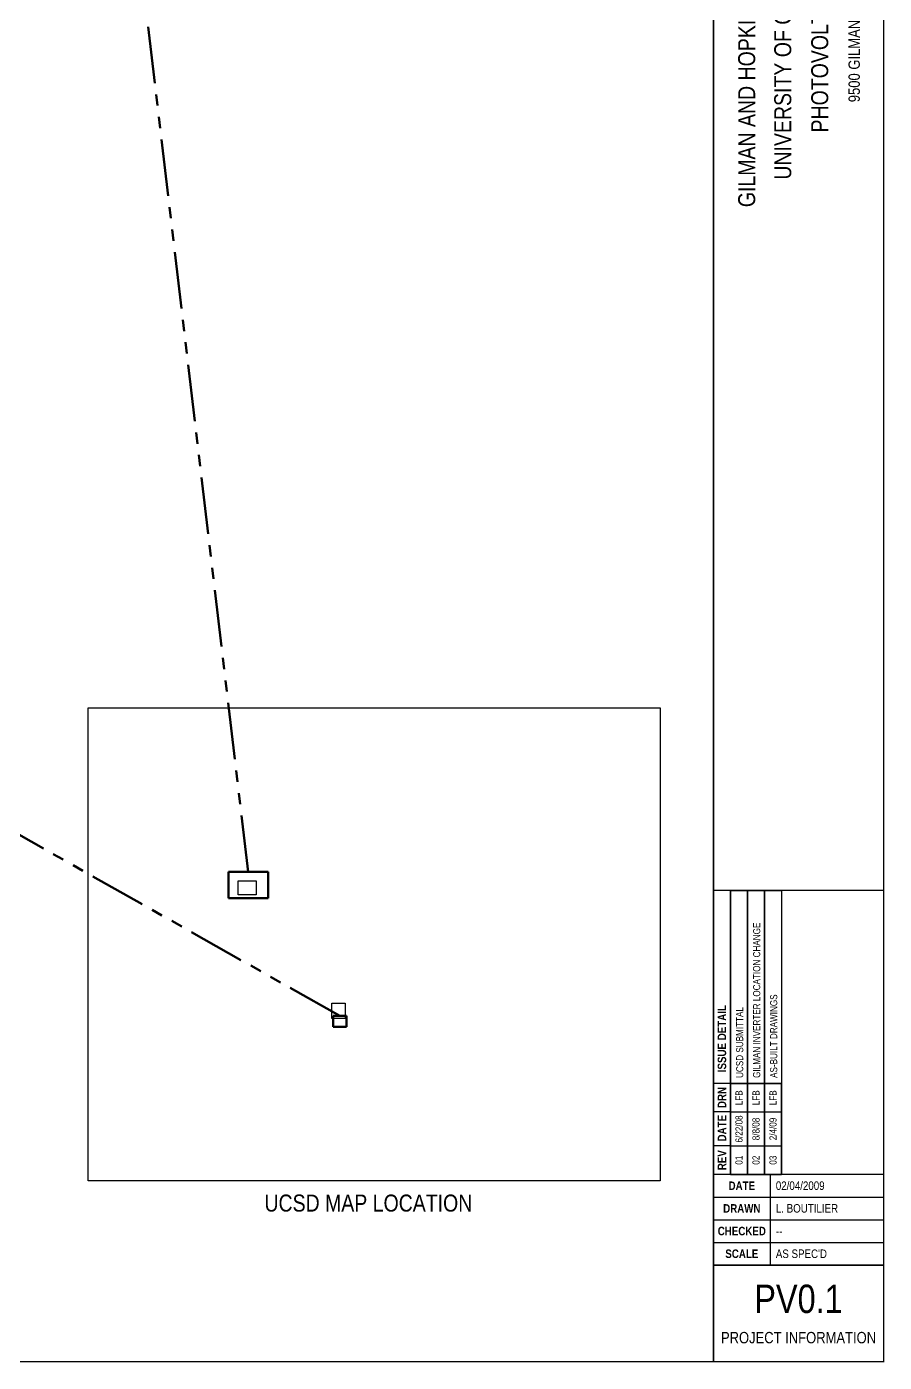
# Model space of a CAD drawing. Header units: inches. Extents: x 0.2 to 35.5, y 0.2 to 23.5.
# Drawn here: x 27.95 to 35.51, y 0.25 to 12.02 of the extents above; entities that cross this region are included whole.
import ezdxf
from ezdxf.enums import TextEntityAlignment as Align

# ---------------------------------------------------------------- set-up
doc = ezdxf.new("R2010")
doc.units = ezdxf.units.IN
doc.header["$MEASUREMENT"] = 0
doc.linetypes.add('W-PHAN-1', pattern=[0.8, 0.5, -0.06, 0.06, -0.06, 0.06, -0.06])
for name, color, linetype in [('$AUDIT_BAD_LAYER1', 7, 'Continuous'), ('AN - Key 1', 7, 'Continuous'), ('AN - Text', 7, 'Continuous'), ('BS Title Block 24 x 36$0$TITLEBLOCK', 7, 'Continuous'), ('TITLEBLOCK', 7, 'Continuous')]:
    doc.layers.add(name, color=color, linetype=linetype)
doc.styles.add('Borrego', font='ARIALN.TTF')
doc.styles.add('BS Title Block 24 x 36$0$Borrego', font='ARIALN.TTF')
picture_1 = doc.add_image_def('image2.tif', size_in_pixel=(7254, 5991))

# ---------------------------------------------------------------- blocks, each defined once
blk = doc.blocks.new('Border 24 x 36')
at = {"layer": '$AUDIT_BAD_LAYER1', "const_width": 0.0125}
blk.add_lwpolyline([(0.375, 0.375), (35.625, 0.375), (35.625, 23.625), (0.375, 23.625)], close=True, dxfattribs=at)
blk = doc.blocks.new('BS Title Block 24 x 36$0$Revision Box New')
blk.add_lwpolyline([(-1.5, 2.527), (1.002, 2.527), (1.002, 2.377), (-1.5, 2.377)], close=True)
at = {"layer": 'BS Title Block 24 x 36$0$TITLEBLOCK'}
for p, q in [((-1.25, 2.527), (-1.25, 2.377)), ((-0.95, 2.527), (-0.95, 2.377)), ((-0.7, 2.527), (-0.7, 2.377))]:
    blk.add_line(p, q, dxfattribs=at)
blk.add_lwpolyline([(-1.5, 2.377), (-0.7, 2.377), (-0.7, 2.527), (-1.5, 2.527)], close=True, dxfattribs=at)
at = {"layer": 'BS Title Block 24 x 36$0$TITLEBLOCK', "style": 'BS Title Block 24 x 36$0$Borrego'}
for tag, p in [('03', (-1.375, 2.452)), ('01/15/07', (-1.1, 2.452)), ('DRN', (-0.825, 2.452))]:
    blk.add_attdef(tag, text='', height=0.0625, dxfattribs=at).set_placement(p, align=Align.MIDDLE_CENTER)
blk.add_attdef('AS_BUILT', text='', height=0.0625, dxfattribs=at).set_placement((-0.65, 2.446), align=Align.MIDDLE_LEFT)
blk = doc.blocks.new('BS Title Block 24 x 36')
at = {"layer": 'BS Title Block 24 x 36$0$TITLEBLOCK'}
for p, q in [((-1.35, 2.45), (-1.5, 2.45)), ((-1.35, 2.2), (-1.5, 2.2)), ((-1.35, 1.9), (-1.5, 1.9)), ((-1, 1.65), (-1, 0.85))]:
    blk.add_line(p, q, dxfattribs=at)
at = {"layer": 'BS Title Block 24 x 36$0$TITLEBLOCK', "const_width": 0.0125}
for points in [[(-1.5, 0), (0, 0), (0, 23.25), (-1.5, 23.25)], [(0, 0), (-1.5, 0), (-1.5, 23.25), (0, 23.25)], [(-1.5, 1.65), (-1.35, 1.65), (-1.35, 4.152), (-1.5, 4.152)]]:
    blk.add_lwpolyline(points, close=True, dxfattribs=at)
blk.add_lwpolyline([(-1.5, 4.152), (0, 4.152)], dxfattribs=at)
at = {"layer": 'BS Title Block 24 x 36$0$TITLEBLOCK'}
for points in [[(-1.5, 1.65, 0.0125, 0.0125, 0), (0, 1.65, 0.0125, 0.0125, 0)], [(-1.5, 0.85, 0.0125, 0.0125, 0), (0, 0.85, 0.0125, 0.0125, 0)]]:
    blk.add_lwpolyline(points, format="xyseb", dxfattribs=at)
for points in [[(-1.5, 1.45), (0, 1.45)], [(-1.5, 1.25), (0, 1.25)], [(-1.5, 1.05), (0, 1.05)]]:
    blk.add_lwpolyline(points, dxfattribs=at)
at = {"layer": 'BS Title Block 24 x 36$0$TITLEBLOCK', "rotation": 90}
for p, values in [((1.177, 3.15), {'AS_BUILT': 'UCSD SUBMITTAL', '01/15/07': '6/22/08', '03': '01', 'DRN': 'LFB'}), ((1.327, 3.15), {'AS_BUILT': 'GILMAN INVERTER LOCATION CHANGE', '01/15/07': '8/8/08', '03': '02', 'DRN': 'LFB'}), ((1.477, 3.15), {'AS_BUILT': 'AS-BUILT DRAWINGS', '01/15/07': '2/4/09', '03': '03', 'DRN': 'LFB'})]:
    blk.add_blockref('BS Title Block 24 x 36$0$Revision Box New', p, dxfattribs=at).add_auto_attribs(values)
at = {"layer": 'BS Title Block 24 x 36$0$TITLEBLOCK', "rotation": 90, "style": 'BS Title Block 24 x 36$0$Borrego'}
for s, insert, char_height, width, attachment_point in [('GILMAN AND HOPKINS PARKING STRUCTURES', (-1.206, 12.139), 0.15, 4.25, 5), ('UNIVERSITY OF CALIFORNIA, SAN DIEGO', (-0.875, 12.139), 0.15, 4.25, 5), ('PHOTOVOLTAIC INSTALLATION', (-0.562, 12.139), 0.15, 4.25, 5), ('9500 GILMAN DR. LA JOLLA, CA 92093', (-0.25, 12.139), 0.1, 4.25, 5), ('{\\fArial Narrow|b1|i0|c0|p34;ISSUE DETAIL}', (-1.425, 2.55), 0.075, 0.6, 4), ('{\\fArial Narrow|b1|i0|c0|p34;DRN}', (-1.425, 2.327), 0.075, 0.41908, 5), ('{\\fArial Narrow|b1|i0|c0|p34;DATE}', (-1.425, 2.057), 0.075, 0.41908, 5), ('{\\fArial Narrow|b1|i0|c0|p34;REV}', (-1.425, 1.775), 0.075, 0.45, 5)]:
    blk.add_mtext(s, dxfattribs=dict(at, insert=insert, char_height=char_height, width=width, attachment_point=attachment_point))
at = {"layer": 'BS Title Block 24 x 36$0$TITLEBLOCK', "char_height": 0.075, "style": 'BS Title Block 24 x 36$0$Borrego'}
for s, insert, width, attachment_point in [('{\\fArial Narrow|b1|i0|c0|p34;DATE}', (-1.25, 1.55), 0.5, 5), ('02/04/2009', (-0.95, 1.55), 1, 4), ('{\\fArial Narrow|b1|i0|c0|p34;DRAWN}', (-1.25, 1.35), 0.5, 5), ('L. BOUTILIER', (-0.95, 1.35), 1, 4), ('{\\fArial Narrow|b1|i0|c0|p34;CHECKED}', (-1.25, 1.15), 0.5, 5), ('--', (-0.95, 1.15), 1, 4), ('{\\fArial Narrow|b1|i0|c0|p34;SCALE}', (-1.25, 0.95), 0.5, 5), ("AS SPEC'D", (-0.95, 0.95), 1, 4)]:
    blk.add_mtext(s, dxfattribs=dict(at, insert=insert, width=width, attachment_point=attachment_point))

msp = doc.modelspace()

# ---------------------------------------------------------------- linework, layer by layer
at = {"layer": 'AN - Key 1', "color": 1}
for points in [[(29.815, 4.493), (29.974, 4.493), (29.974, 4.37), (29.815, 4.37)], [(30.641, 3.416), (30.757, 3.416), (30.757, 3.28), (30.641, 3.28)]]:
    msp.add_lwpolyline(points, close=True, dxfattribs=at)
at = {"layer": 'AN - Text', "linetype": 'W-PHAN-1', "lineweight": 100}
for p, q in [((29.903, 4.571), (28.817, 13.746)), ((30.71, 3.303), (27.75, 4.974))]:
    msp.add_line(p, q, dxfattribs=at)
for points in [[(29.729, 4.571), (30.078, 4.571), (30.078, 4.34), (29.729, 4.34)], [(30.651, 3.303), (30.77, 3.303), (30.77, 3.206), (30.651, 3.206)]]:
    msp.add_lwpolyline(points, close=True, dxfattribs=at)

# ---------------------------------------------------------------- block references
at = {"layer": '$AUDIT_BAD_LAYER1'}
for name, p in [('Border 24 x 36', (-0.119, -0.119)), ('BS Title Block 24 x 36', (35.506, 0.256))]:
    msp.add_blockref(name, p, dxfattribs=at)

# ---------------------------------------------------------------- texts
at = {"layer": 'TITLEBLOCK', "attachment_point": 5, "style": 'Borrego'}
for s, insert, char_height, width in [('UCSD MAP LOCATION', (30.963, 1.652), 0.15, 3), ('\\pt0.09;{\\H0.66667x;PV0.1}\\P{\\H0.26667x;PROJECT INFORMATION}', (34.756, 0.675), 0.375, 1.61063)]:
    msp.add_mtext(s, dxfattribs=dict(at, insert=insert, char_height=char_height, width=width))

# ---------------------------------------------------------------- pictures from other files: only their frames are drawn
at = {"layer": 'AN - Text'}
image = msp.add_image(picture_1, insert=(28.492, 1.85), size_in_units=(5.045, 4.167), dxfattribs=at)
image.dxf.flags = 7

doc.saveas('drawing.dxf')
